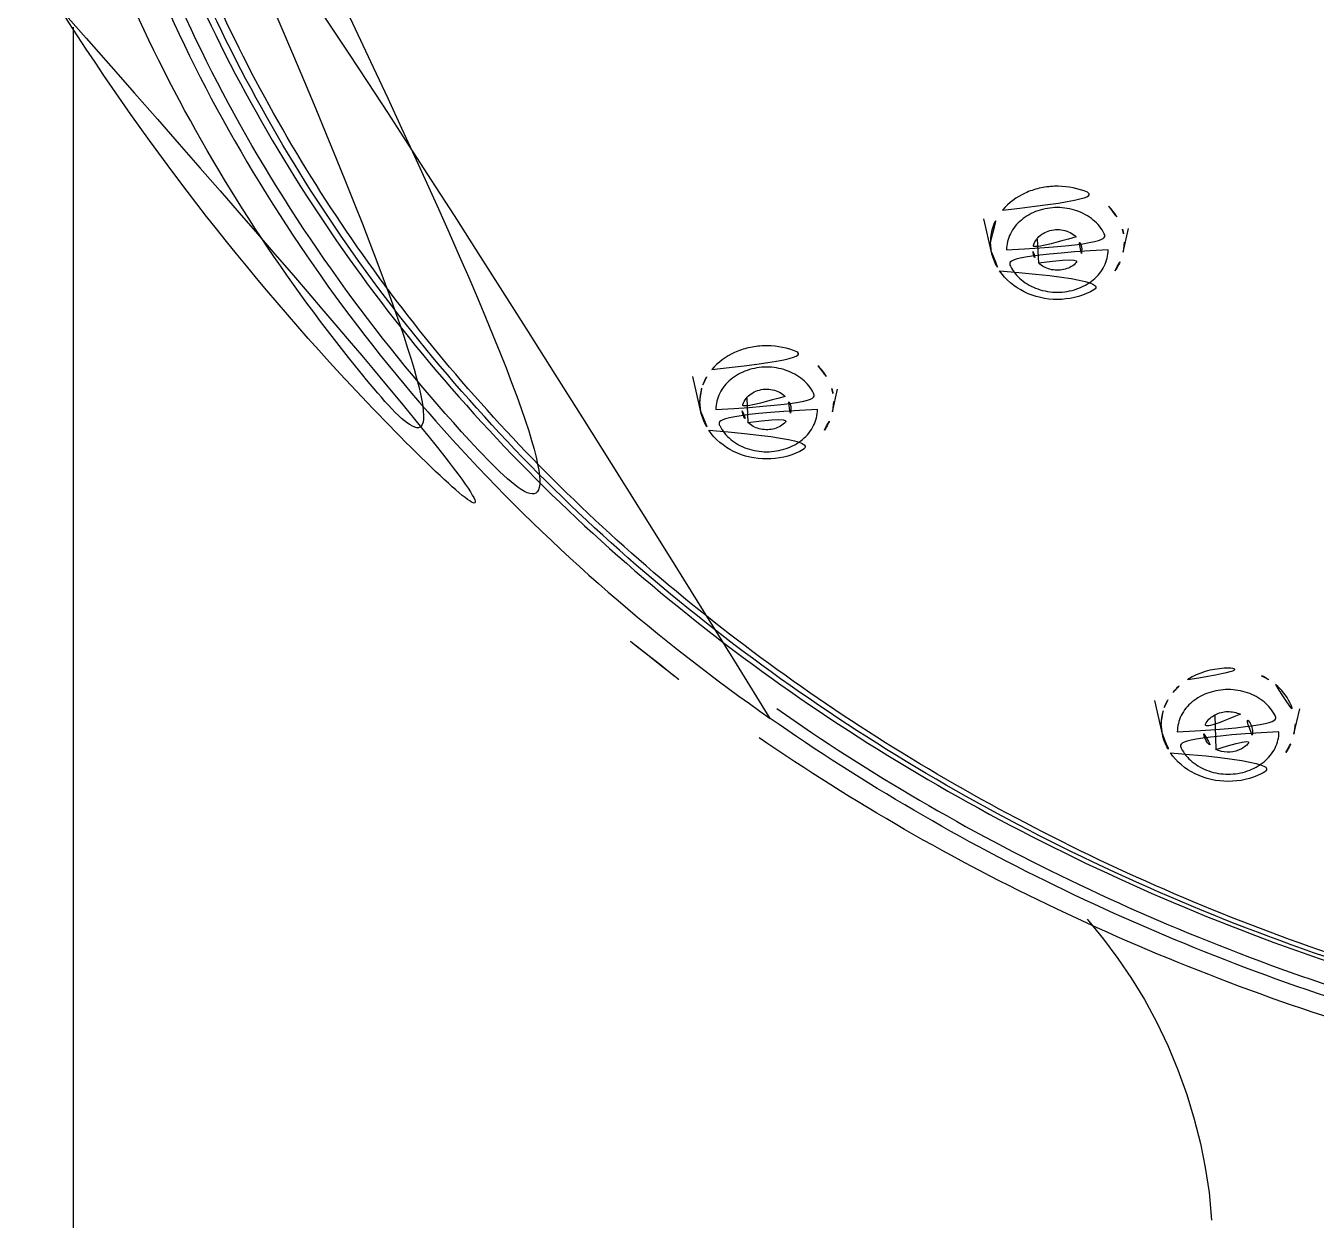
# Model space of a CAD drawing. Extents: x 16296660632 to 16296678915, y -37409619871 to -37409615350.
# Drawn here: x 16296676207.18 to 16296676230.99, y -37409617221.83 to -37409617199.8 of the extents above; entities that cross this region are included whole.
import ezdxf

# ---------------------------------------------------------------- set-up
doc = ezdxf.new("R2010")
doc.units = 0
doc.header["$LTSCALE"] = 10
doc.header["$MEASUREMENT"] = 0
doc.layers.get('0').update_dxf_attribs({"linetype": 'CONTINUOUS'})

msp = doc.modelspace()

# ---------------------------------------------------------------- linework, layer by layer
at = {"ltscale": 0.5}
for p, q in [((16296676208.063299, -37409617348.428101), (16296676208.063299, -37409617199.818459)), ((16296676208.063299, -37409617348.428101), (16296676208.063299, -37409617199.818459)), ((16296676224.99839, -37409617203.973663), (16296676224.858999, -37409617203.355553)), ((16296676227.425989, -37409617203.973663), (16296676227.52544, -37409617203.532654)), ((16296676224.99839, -37409617203.973663), (16296676224.97719, -37409617203.783958)), ((16296676225.83956, -37409617203.729134), (16296676225.867399, -37409617204.170639)), ((16296676227.447201, -37409617203.783958), (16296676227.425989, -37409617203.973663)), ((16296676219.63608, -37409617206.916023), (16296676219.4895, -37409617206.265991)), ((16296676220.482731, -37409617206.66584), (16296676220.505091, -37409617207.112991)), ((16296676222.063681, -37409617206.916023), (16296676222.15843, -37409617206.495857)), ((16296676219.63608, -37409617206.916023), (16296676219.61488, -37409617206.726311)), ((16296676222.08489, -37409617206.726311), (16296676222.063681, -37409617206.916023)), ((16296676228.1495, -37409617212.863159), (16296676228.00935, -37409617212.241631)), ((16296676230.577101, -37409617212.863159), (16296676230.683371, -37409617212.391899)), ((16296676229.117279, -37409617212.510498), (16296676229.138201, -37409617213.143791)), ((16296676228.1495, -37409617212.863159), (16296676228.1283, -37409617212.673447)), ((16296676230.59831, -37409617212.673447), (16296676230.577101, -37409617212.863159))]:
    msp.add_line(p, q, dxfattribs=at)
msp.add_lwpolyline([(16296676226.76095, -37409617216.273613), (16296676226.792629, -37409617216.309242), (16296676227.06658, -37409617216.643898), (16296676227.33106, -37409617216.99733), (16296676227.58283, -37409617217.368477), (16296676227.82065, -37409617217.759064), (16296676228.043119, -37409617218.170692), (16296676228.249109, -37409617218.603378), (16296676228.43523, -37409617219.050774), (16296676228.59977, -37409617219.508568), (16296676228.738729, -37409617219.963898), (16296676228.85161, -37409617220.410362), (16296676228.94154, -37409617220.856407), (16296676229.010811, -37409617221.318718), (16296676229.05916, -37409617221.82637)], dxfattribs=at)
for centre, radius, start, end in [((16296676241.70545, -37409617182.429459), 37.024759, 230.8624609, 235.4570764), ((16296676229.272591, -37409617212.892754), 1.228117, 121.9744307, 123.581741)]:
    msp.add_arc(centre, radius, start, end, dxfattribs=at)
for points, knots in [([(16296676206.702221, -37409617188.133232), (16296676206.702221, -37409617190.271042), (16296676207.09436, -37409617193.507294), (16296676208.360291, -37409617197.639549), (16296676210.133101, -37409617201.694107), (16296676213.26622, -37409617206.456711), (16296676216.53685, -37409617209.682571), (16296676218.335979, -37409617211.147057)], [0, 0, 0, 0, 0.240920034, 0.362871537, 0.48629109, 0.738568803, 1, 1, 1, 1]), ([(16296676207.913321, -37409617188.223221), (16296676207.91573, -37409617190.263733), (16296676208.412371, -37409617194.393333), (16296676210.591999, -37409617200.304512), (16296676214.109831, -37409617205.732529), (16296676218.81838, -37409617210.468391), (16296676224.52981, -37409617214.340759), (16296676231.024981, -37409617217.210136), (16296676238.05582, -37409617218.974319), (16296676242.92119, -37409617219.370262), (16296676245.3633, -37409617219.370262)], [0, 0, 0, 0, 0.113581492, 0.229014751, 0.347806277, 0.470835636, 0.598292405, 0.729707204, 0.864063889, 1, 1, 1, 1]), ([(16296676207.6133, -37409617188.358871), (16296676207.6133, -37409617190.640167), (16296676208.226021, -37409617195.269493), (16296676210.92075, -37409617201.822403), (16296676215.238541, -37409617207.710121), (16296676218.985809, -37409617210.951691), (16296676221.03546, -37409617212.389709)], [0, 0, 0, 0, 0.239682694, 0.484106272, 0.73694012, 1, 1, 1, 1]), ([(16296676282.66268, -37409617188.388931), (16296676282.64856, -37409617190.421059), (16296676282.132299, -37409617194.53035), (16296676279.93755, -37409617200.405708), (16296676276.42005, -37409617205.795158), (16296676271.72756, -37409617210.492897), (16296676266.04664, -37409617214.331017), (16296676259.594601, -37409617217.173477), (16296676252.613541, -37409617218.920197), (16296676245.363291, -37409617219.509422), (16296676238.113029, -37409617218.920197), (16296676231.131981, -37409617217.17347), (16296676224.679939, -37409617214.331009), (16296676218.999029, -37409617210.492889), (16296676214.306549, -37409617205.795151), (16296676210.789061, -37409617200.405701), (16296676208.594299, -37409617194.53035), (16296676208.078051, -37409617190.421059), (16296676208.063931, -37409617188.388931)], [0, 0, 0, 0, 0.056902678, 0.114722, 0.174187281, 0.23572481, 0.299427372, 0.365065973, 0.432148662, 0.500000175, 0.567851674, 0.634934326, 0.70057287, 0.764275364, 0.825812828, 0.885278051, 0.943097335, 1, 1, 1, 1]), ([(16296676237.59791, -37409617218.553917), (16296676235.559311, -37409617218.190407), (16296676231.564819, -37409617217.18116), (16296676225.928181, -37409617214.83226), (16296676220.84157, -37409617211.721863), (16296676216.45277, -37409617207.935333), (16296676212.88986, -37409617203.577103), (16296676210.260599, -37409617198.768494), (16296676208.6474, -37409617193.650589), (16296676208.28414, -37409617190.119308), (16296676208.28414, -37409617188.369621)], [0, 0, 0, 0, 0.136191565, 0.269852296, 0.400171052, 0.526672075, 0.649292752, 0.768430235, 0.884925007, 1, 1, 1, 1]), ([(16296676220.91754, -37409617212.572258), (16296676218.84919, -37409617211.125076), (16296676215.067341, -37409617207.861397), (16296676210.70882, -37409617201.929604), (16296676207.988251, -37409617195.325142), (16296676207.3696, -37409617190.658478), (16296676207.3696, -37409617188.358871)], [0, 0, 0, 0, 0.263083951, 0.515925662, 0.76033865, 1, 1, 1, 1]), ([(16296676207.822309, -37409617199.489159), (16296676209.4925, -37409617202.121941), (16296676213.360069, -37409617207.074532), (16296676218.142191, -37409617211.156311), (16296676220.71147, -37409617212.926819)], [0, 0, 0, 0, 0.499810311, 1, 1, 1, 1]), ([(16296676225.200541, -37409617203.194237), (16296676225.31237, -37409617203.061317), (16296676225.53706, -37409617202.899353), (16296676225.879129, -37409617202.784737), (16296676226.249781, -37409617202.735733), (16296676226.711889, -37409617202.804672), (16296676227.033079, -37409617202.998871), (16296676227.15826, -37409617203.12307)], [0, 0, 0, 0, 0.240669959, 0.368149715, 0.498023476, 0.755676372, 1, 1, 1, 1]), ([(16296676224.97719, -37409617203.783958), (16296676224.97719, -37409617203.679153), (16296676225.017599, -37409617203.463966), (16296676225.13056, -37409617203.277397), (16296676225.200541, -37409617203.194237)], [0, 0, 0, 0, 0.49089054, 1, 1, 1, 1]), ([(16296676225.27495, -37409617203.929909), (16296676225.27495, -37409617203.827553), (16296676225.32749, -37409617203.614304), (16296676225.54203, -37409617203.356171), (16296676225.85214, -37409617203.188133), (16296676226.21216, -37409617203.129997), (16296676226.572189, -37409617203.18811), (16296676226.88232, -37409617203.35614), (16296676227.096889, -37409617203.614273), (16296676227.149429, -37409617203.827553), (16296676227.149429, -37409617203.929909)], [0, 0, 0, 0, 0.114312006, 0.235129985, 0.364650407, 0.499988885, 0.63532732, 0.764854047, 0.885682873, 1, 1, 1, 1]), ([(16296676227.15826, -37409617203.12307), (16296676227.188681, -37409617203.153259), (16296676227.29962, -37409617203.276779), (16296676227.38023, -37409617203.428429), (16296676227.41391, -37409617203.546852)], [0, 0, 0, 0, 0.258208938, 1, 1, 1, 1]), ([(16296676226.55691, -37409617203.689102), (16296676226.493759, -37409617203.626747), (16296676226.32045, -37409617203.541573), (16296676226.042259, -37409617203.557114), (16296676225.846239, -37409617203.686073), (16296676225.768499, -37409617203.836777), (16296676225.759979, -37409617203.918167), (16296676225.76339, -37409617203.957176)], [0, 0, 0, 0, 0.255200705, 0.521852789, 0.771183762, 0.887358844, 1, 1, 1, 1]), ([(16296676226.655279, -37409617203.995132), (16296676226.666559, -37409617203.94223), (16296676226.660419, -37409617203.825722), (16296676226.59708, -37409617203.728958), (16296676226.55691, -37409617203.689102)], [0, 0, 0, 0, 0.488739435, 1, 1, 1, 1]), ([(16296676224.99839, -37409617203.973663), (16296676225.018881, -37409617204.064529), (16296676225.06461, -37409617204.182892), (16296676225.129801, -37409617204.289169), (16296676225.147449, -37409617204.315239)], [0, 0, 0, 0, 0.747376417, 1, 1, 1, 1]), ([(16296676227.149429, -37409617203.929909), (16296676227.149429, -37409617204.032257), (16296676227.096889, -37409617204.245522), (16296676226.882351, -37409617204.503647), (16296676226.572241, -37409617204.671677), (16296676226.212219, -37409617204.72982), (16296676225.8522, -37409617204.6717), (16296676225.542061, -37409617204.50367), (16296676225.327499, -37409617204.245537), (16296676225.27495, -37409617204.032257), (16296676225.27495, -37409617203.929909)], [0, 0, 0, 0, 0.114312006, 0.235129985, 0.364650407, 0.499988885, 0.63532732, 0.764854047, 0.885682873, 1, 1, 1, 1]), ([(16296676225.76339, -37409617203.957176), (16296676225.7651, -37409617203.9767), (16296676225.779409, -37409617204.055878), (16296676225.824551, -37409617204.127899), (16296676225.867399, -37409617204.170639)], [0, 0, 0, 0, 0.244523821, 1, 1, 1, 1]), ([(16296676225.867399, -37409617204.170639), (16296676225.924089, -37409617204.226913), (16296676226.076611, -37409617204.307854), (16296676226.32869, -37409617204.31134), (16296676226.552271, -37409617204.206261), (16296676226.640091, -37409617204.066383), (16296676226.655279, -37409617203.995132)], [0, 0, 0, 0, 0.25195385, 0.516628752, 0.770221327, 1, 1, 1, 1]), ([(16296676227.278669, -37409617204.312683), (16296676227.296089, -37409617204.286774), (16296676227.36046, -37409617204.181213), (16296676227.40567, -37409617204.063789), (16296676227.425989, -37409617203.973663)], [0, 0, 0, 0, 0.252596276, 1, 1, 1, 1]), ([(16296676225.147449, -37409617204.315239), (16296676225.259529, -37409617204.480827), (16296676225.59141, -37409617204.755043), (16296676226.21393, -37409617204.889763), (16296676226.83606, -37409617204.753593), (16296676227.16711, -37409617204.478531), (16296676227.278669, -37409617204.312683)], [0, 0, 0, 0, 0.244705046, 0.500077808, 0.755397943, 1, 1, 1, 1]), ([(16296676219.838221, -37409617206.136581), (16296676219.95006, -37409617206.003662), (16296676220.174749, -37409617205.841713), (16296676220.516809, -37409617205.727089), (16296676220.88747, -37409617205.678093), (16296676221.349581, -37409617205.747017), (16296676221.670759, -37409617205.941223), (16296676221.79595, -37409617206.065422)], [0, 0, 0, 0, 0.240669959, 0.368149715, 0.498023476, 0.755676373, 1, 1, 1, 1]), ([(16296676219.672041, -37409617206.417137), (16296676219.68153, -37409617206.392036), (16296676219.72463, -37409617206.291847), (16296676219.78533, -37409617206.199463), (16296676219.838221, -37409617206.136581)], [0, 0, 0, 0, 0.246146862, 1, 1, 1, 1]), ([(16296676219.91264, -37409617206.872261), (16296676219.91264, -37409617206.769913), (16296676219.965179, -37409617206.556648), (16296676220.17972, -37409617206.298523), (16296676220.48983, -37409617206.130478), (16296676220.84985, -37409617206.07235), (16296676221.209881, -37409617206.130463), (16296676221.52001, -37409617206.298492), (16296676221.73457, -37409617206.556633), (16296676221.787121, -37409617206.769913), (16296676221.787121, -37409617206.872261)], [0, 0, 0, 0, 0.114312006, 0.235129985, 0.364650407, 0.499988885, 0.63532732, 0.764854047, 0.885682873, 1, 1, 1, 1]), ([(16296676221.79595, -37409617206.065422), (16296676221.82637, -37409617206.095612), (16296676221.937309, -37409617206.219131), (16296676222.01791, -37409617206.370781), (16296676222.0516, -37409617206.489197)], [0, 0, 0, 0, 0.258208938, 1, 1, 1, 1]), ([(16296676219.61488, -37409617206.726311), (16296676219.61488, -37409617206.647781), (16296676219.62978, -37409617206.541924), (16296676219.66263, -37409617206.442017), (16296676219.672041, -37409617206.417137)], [0, 0, 0, 0, 0.74701635, 1, 1, 1, 1]), ([(16296676221.194599, -37409617206.631447), (16296676221.13171, -37409617206.569359), (16296676220.95927, -37409617206.484329), (16296676220.682119, -37409617206.499008), (16296676220.48616, -37409617206.626328), (16296676220.40728, -37409617206.775833), (16296676220.39784, -37409617206.856819), (16296676220.40077, -37409617206.895737)], [0, 0, 0, 0, 0.255047604, 0.521612018, 0.771114745, 0.887373365, 1, 1, 1, 1]), ([(16296676221.292311, -37409617206.940514), (16296676221.304211, -37409617206.887238), (16296676221.29891, -37409617206.769524), (16296676221.23513, -37409617206.671661), (16296676221.194599, -37409617206.631447)], [0, 0, 0, 0, 0.48879231, 1, 1, 1, 1]), ([(16296676219.63608, -37409617206.916023), (16296676219.65657, -37409617207.006882), (16296676219.702299, -37409617207.125237), (16296676219.767481, -37409617207.231522), (16296676219.78513, -37409617207.257591)], [0, 0, 0, 0, 0.747376417, 1, 1, 1, 1]), ([(16296676221.787121, -37409617206.872261), (16296676221.787121, -37409617206.974609), (16296676221.734579, -37409617207.187866), (16296676221.520041, -37409617207.445999), (16296676221.20993, -37409617207.614037), (16296676220.849911, -37409617207.672173), (16296676220.489889, -37409617207.614052), (16296676220.17975, -37409617207.446022), (16296676219.965191, -37409617207.187889), (16296676219.91264, -37409617206.974617), (16296676219.91264, -37409617206.872261)], [0, 0, 0, 0, 0.114312006, 0.235129985, 0.364650407, 0.499988885, 0.63532732, 0.764854047, 0.885682873, 1, 1, 1, 1]), ([(16296676220.40077, -37409617206.895737), (16296676220.403761, -37409617206.935547), (16296676220.42613, -37409617207.01638), (16296676220.475559, -37409617207.083527), (16296676220.505091, -37409617207.112991)], [0, 0, 0, 0, 0.48912022, 1, 1, 1, 1]), ([(16296676220.505091, -37409617207.112991), (16296676220.561569, -37409617207.16906), (16296676220.7134, -37409617207.24984), (16296676220.96459, -37409617207.253929), (16296676221.187851, -37409617207.150146), (16296676221.276461, -37409617207.011436), (16296676221.292311, -37409617206.940514)], [0, 0, 0, 0, 0.251809346, 0.516368385, 0.770048311, 1, 1, 1, 1]), ([(16296676221.916349, -37409617207.255043), (16296676221.933781, -37409617207.229134), (16296676221.99815, -37409617207.123558), (16296676222.04336, -37409617207.006142), (16296676222.063681, -37409617206.916023)], [0, 0, 0, 0, 0.252596276, 1, 1, 1, 1]), ([(16296676219.78513, -37409617207.257591), (16296676219.897221, -37409617207.42318), (16296676220.229099, -37409617207.697403), (16296676220.85162, -37409617207.832108), (16296676221.473749, -37409617207.695938), (16296676221.8048, -37409617207.420883), (16296676221.916349, -37409617207.255043)], [0, 0, 0, 0, 0.244705046, 0.500077808, 0.755397943, 1, 1, 1, 1]), ([(16296676228.622259, -37409617211.85096), (16296676228.819469, -37409617211.727837), (16296676229.289221, -37409617211.589493), (16296676229.76907, -37409617211.681267), (16296676229.980801, -37409617211.783043)], [0, 0, 0, 0, 0.497398519, 1, 1, 1, 1]), ([(16296676228.34289, -37409617212.094276), (16296676228.360359, -37409617212.07296), (16296676228.435011, -37409617211.988876), (16296676228.522631, -37409617211.916527), (16296676228.59329, -37409617211.869614)], [0, 0, 0, 0, 0.245206986, 1, 1, 1, 1]), ([(16296676229.980801, -37409617211.783043), (16296676230.003981, -37409617211.794182), (16296676230.093969, -37409617211.840759), (16296676230.17848, -37409617211.898079), (16296676230.23658, -37409617211.946442)], [0, 0, 0, 0, 0.253813724, 1, 1, 1, 1]), ([(16296676228.18317, -37409617212.370399), (16296676228.19228, -37409617212.345779), (16296676228.233641, -37409617212.247437), (16296676228.291969, -37409617212.156433), (16296676228.34289, -37409617212.094276)], [0, 0, 0, 0, 0.246270195, 1, 1, 1, 1]), ([(16296676228.42606, -37409617212.819397), (16296676228.42606, -37409617212.717056), (16296676228.4786, -37409617212.503799), (16296676228.69313, -37409617212.245667), (16296676229.003229, -37409617212.077629), (16296676229.363251, -37409617212.019493), (16296676229.723289, -37409617212.077599), (16296676230.03343, -37409617212.245644), (16296676230.247999, -37409617212.503777), (16296676230.300541, -37409617212.717056), (16296676230.300541, -37409617212.819397)], [0, 0, 0, 0, 0.114310105, 0.235124067, 0.364641692, 0.499979657, 0.635320228, 0.764859836, 0.885692229, 1, 1, 1, 1]), ([(16296676230.23658, -37409617211.946442), (16296676230.346161, -37409617212.037628), (16296676230.529369, -37409617212.257889), (16296676230.59831, -37409617212.538597), (16296676230.59831, -37409617212.673447)], [0, 0, 0, 0, 0.513876692, 1, 1, 1, 1]), ([(16296676221.03546, -37409617212.389709), (16296676222.742729, -37409617213.587509), (16296676226.41214, -37409617215.724373), (16296676232.403299, -37409617218.046288), (16296676238.784781, -37409617219.467743), (16296676245.3631, -37409617219.946037), (16296676251.941401, -37409617219.467796), (16296676258.32284, -37409617218.046417), (16296676264.313971, -37409617215.724602), (16296676267.98337, -37409617213.58783), (16296676269.69062, -37409617212.390083)], [0, 0, 0, 0, 0.121265038, 0.245620297, 0.372221668, 0.500002307, 0.627782585, 0.754382885, 0.87873658, 1, 1, 1, 1]), ([(16296676228.1283, -37409617212.673447), (16296676228.1283, -37409617212.596527), (16296676228.14258, -37409617212.492867), (16296676228.174129, -37409617212.394821), (16296676228.18317, -37409617212.370399)], [0, 0, 0, 0, 0.747131918, 1, 1, 1, 1]), ([(16296676269.80949, -37409617212.57196), (16296676268.092621, -37409617213.773247), (16296676264.40377, -37409617215.916161), (16296676258.383101, -37409617218.244507), (16296676251.971769, -37409617219.669777), (16296676245.36344, -37409617220.149353), (16296676238.755131, -37409617219.66983), (16296676232.34384, -37409617218.244614), (16296676226.323219, -37409617215.916344), (16296676222.634399, -37409617213.773514), (16296676220.91754, -37409617212.572258)], [0, 0, 0, 0, 0.12127777, 0.245635722, 0.372231677, 0.500002412, 0.627772771, 0.754367614, 0.878723936, 1, 1, 1, 1]), ([(16296676229.588301, -37409617212.494957), (16296676229.515961, -37409617212.460388), (16296676229.35268, -37409617212.426628), (16296676229.11829, -37409617212.483833), (16296676228.94297, -37409617212.636581), (16296676228.90785, -37409617212.785912), (16296676228.91522, -37409617212.853371)], [0, 0, 0, 0, 0.265866973, 0.530638154, 0.77498388, 1, 1, 1, 1]), ([(16296676229.807489, -37409617212.879288), (16296676229.814671, -37409617212.842422), (16296676229.815479, -37409617212.764603), (16296676229.760481, -37409617212.614319), (16296676229.661751, -37409617212.530273), (16296676229.588301, -37409617212.494957)], [0, 0, 0, 0, 0.238801155, 0.481851594, 1, 1, 1, 1]), ([(16296676228.1495, -37409617212.863159), (16296676228.169991, -37409617212.954033), (16296676228.215719, -37409617213.072388), (16296676228.28091, -37409617213.178673), (16296676228.298559, -37409617213.204727)], [0, 0, 0, 0, 0.747376417, 1, 1, 1, 1]), ([(16296676230.300541, -37409617212.819397), (16296676230.300541, -37409617212.921753), (16296676230.247999, -37409617213.135017), (16296676230.033461, -37409617213.393143), (16296676229.723351, -37409617213.56118), (16296676229.363331, -37409617213.619324), (16296676229.003309, -37409617213.561203), (16296676228.69318, -37409617213.393173), (16296676228.478609, -37409617213.135033), (16296676228.42606, -37409617212.921761), (16296676228.42606, -37409617212.819397)], [0, 0, 0, 0, 0.114312006, 0.235129985, 0.364650407, 0.499988885, 0.63532732, 0.764854047, 0.885682873, 1, 1, 1, 1]), ([(16296676228.91522, -37409617212.853371), (16296676228.92178, -37409617212.913483), (16296676228.97423, -37409617213.036308), (16296676229.079121, -37409617213.115219), (16296676229.138201, -37409617213.143791)], [0, 0, 0, 0, 0.479552634, 1, 1, 1, 1]), ([(16296676270.01516, -37409617212.926804), (16296676268.274469, -37409617214.126328), (16296676264.543421, -37409617216.264183), (16296676258.4685, -37409617218.585747), (16296676252.012091, -37409617220.005692), (16296676245.3633, -37409617220.48317), (16296676238.71452, -37409617220.005692), (16296676232.25811, -37409617218.585747), (16296676226.183201, -37409617216.264191), (16296676222.45215, -37409617214.126328), (16296676220.71146, -37409617212.926811)], [0, 0, 0, 0, 0.121481895, 0.245869263, 0.372379336, 0.500000107, 0.627620859, 0.754130876, 0.878518152, 1, 1, 1, 1]), ([(16296676229.138201, -37409617213.143791), (16296676229.202169, -37409617213.174561), (16296676229.345409, -37409617213.208092), (16296676229.557369, -37409617213.172943), (16296676229.731291, -37409617213.060478), (16296676229.795679, -37409617212.939934), (16296676229.807489, -37409617212.879288)], [0, 0, 0, 0, 0.261544811, 0.52447546, 0.772325433, 1, 1, 1, 1]), ([(16296676230.429779, -37409617213.202179), (16296676230.447201, -37409617213.17627), (16296676230.51158, -37409617213.070702), (16296676230.55678, -37409617212.953293), (16296676230.577101, -37409617212.863159)], [0, 0, 0, 0, 0.252596276, 1, 1, 1, 1]), ([(16296676228.298559, -37409617213.204727), (16296676228.410641, -37409617213.370323), (16296676228.742519, -37409617213.644539), (16296676229.36504, -37409617213.779251), (16296676229.987169, -37409617213.643082), (16296676230.31822, -37409617213.368027), (16296676230.429779, -37409617213.202179)], [0, 0, 0, 0, 0.244705046, 0.500077808, 0.755397943, 1, 1, 1, 1])]:
    msp.add_open_spline(points, degree=3, knots=knots, dxfattribs=at)
for points in [[(16296676227.41391, -37409617203.546852), (16296676227.43574, -37409617203.623619), (16296676227.447201, -37409617203.704147), (16296676227.447201, -37409617203.783958)], [(16296676222.0516, -37409617206.489197), (16296676222.073429, -37409617206.565971), (16296676222.08489, -37409617206.6465), (16296676222.08489, -37409617206.726311)]]:
    msp.add_open_spline(points, degree=3, dxfattribs=at)

doc.saveas('drawing.dxf')
